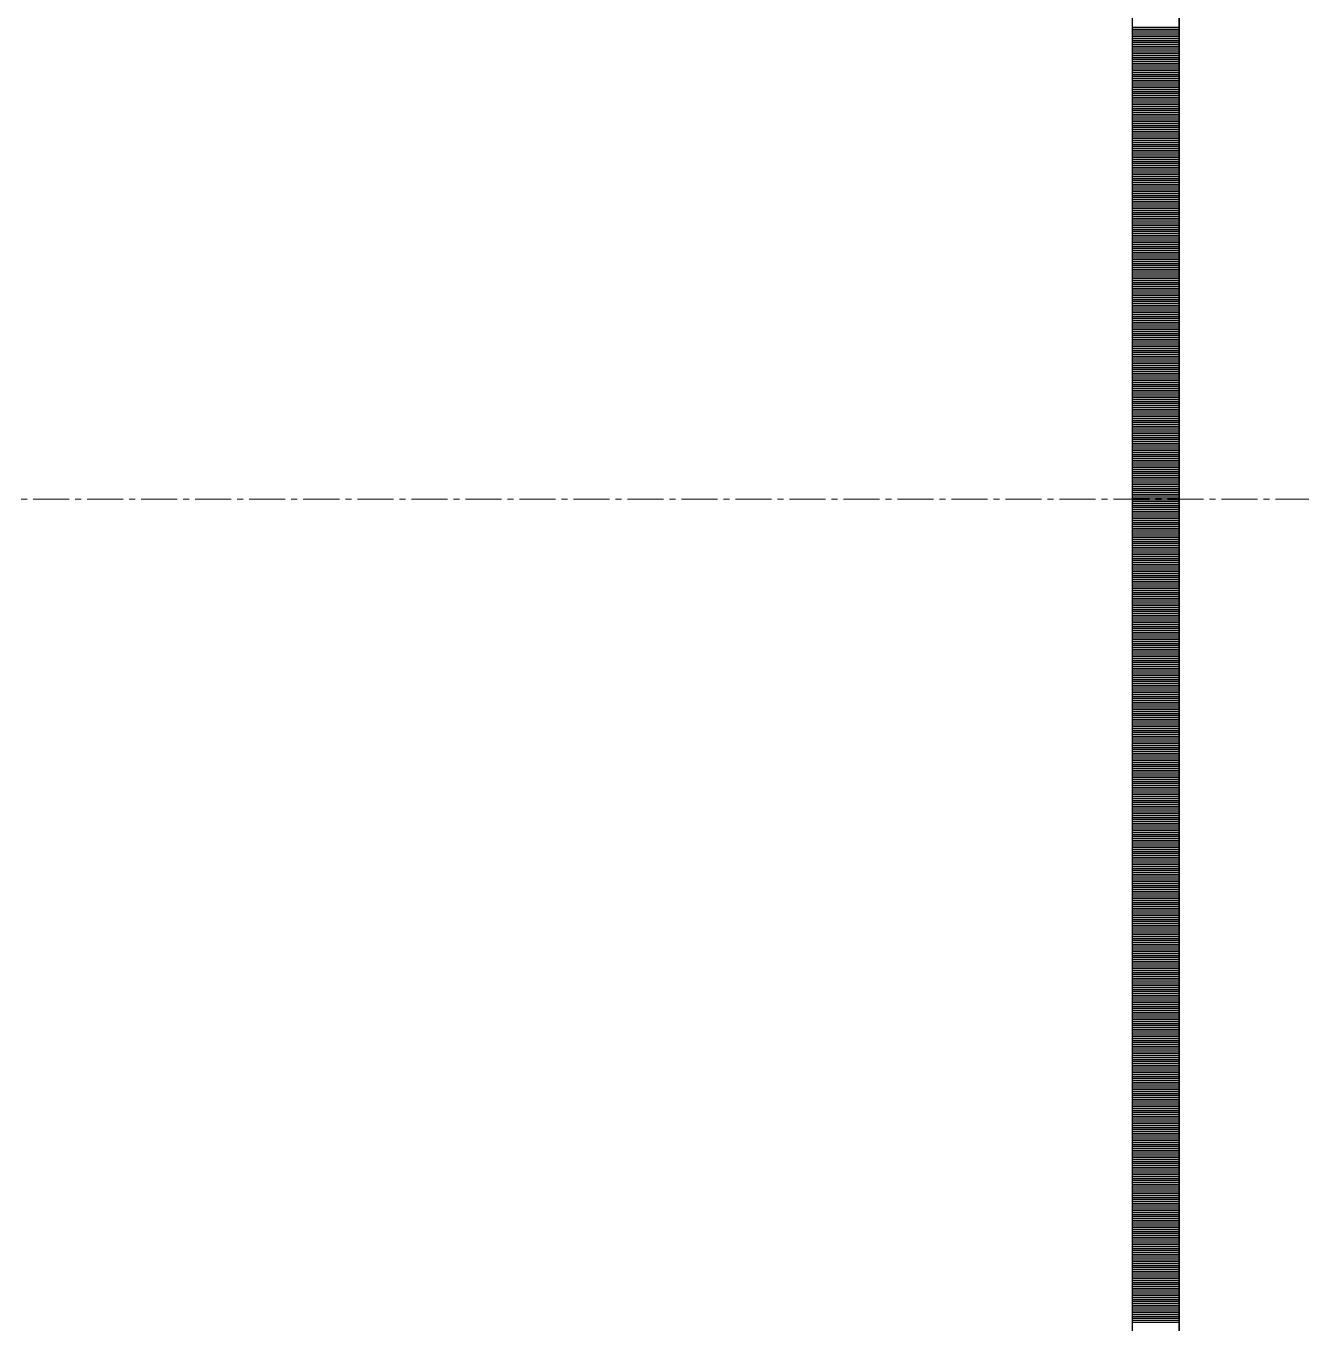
# Model space of a CAD drawing. Header units: millimetres. Extents: x -231292 to 573618, y -153144 to 564035.
# Drawn here: x 7963 to 8638, y 242831 to 243517 of the extents above; entities that cross this region are included whole.
import ezdxf

# ---------------------------------------------------------------- set-up
doc = ezdxf.new("R2010")
doc.units = ezdxf.units.MM
doc.linetypes.add('CENTER2', pattern=[28.575, 19.05, -3.175, 3.175, -3.175])
doc.layers.get('0').update_dxf_attribs({"color": 250})
for name, color, linetype, lineweight in [('АР_Тонкая', 250, 'Continuous', 5), ('АР_Штриховка', 250, 'Continuous', 0), ('РД_Оси_100', 250, 'Continuous', 0)]:
    doc.layers.add(name, color=color, linetype=linetype, lineweight=lineweight)

# ---------------------------------------------------------------- blocks, each defined once
blk = doc.blocks.new('оси_рен')
at = {"layer": 'РД_Оси_100', "color": 251, "linetype": 'CENTER2', "true_color": 0x636466}
blk.add_lwpolyline([(1241712.916, 192613.25), (1189697.958, 192613.25)], dxfattribs=at)

msp = doc.modelspace()

# ---------------------------------------------------------------- linework, layer by layer
at = {"layer": 'АР_Тонкая', "color": 18, "linetype": 'Continuous', "lineweight": 25, "true_color": 0x000000}
for p, q in [((8548.243, 263866.253), (8548.243, 187666.253)), ((8573.243, 263866.253), (8573.243, 187666.253)), ((8573.243, 187666.253), (8573.243, 263866.253))]:
    msp.add_line(p, q, dxfattribs=at)
at = {"layer": 'АР_Штриховка', "color": 18, "linetype": 'Continuous', "lineweight": 25, "true_color": 0x000000}
for p, q in [((8548.243, 243516.002), (8573.243, 243516.002)), ((8548.243, 243515.002), (8573.243, 243515.002)), ((8548.243, 243514.002), (8573.243, 243514.002)), ((8548.243, 243513.002), (8573.243, 243513.002)), ((8548.243, 243512.002), (8573.243, 243512.002)), ((8548.243, 243511.002), (8573.243, 243511.002)), ((8548.243, 243510.002), (8573.243, 243510.002)), ((8548.243, 243509.002), (8573.243, 243509.002)), ((8548.243, 243508.002), (8573.243, 243508.002)), ((8548.243, 243507.002), (8573.243, 243507.002)), ((8548.243, 243506.002), (8573.243, 243506.002)), ((8548.243, 243505.002), (8573.243, 243505.002)), ((8548.243, 243504.002), (8573.243, 243504.002)), ((8548.243, 243503.002), (8573.243, 243503.002)), ((8548.243, 243502.002), (8573.243, 243502.002)), ((8548.243, 243501.002), (8573.243, 243501.002)), ((8548.243, 243500.002), (8573.243, 243500.002)), ((8548.243, 243499.002), (8573.243, 243499.002)), ((8548.243, 243498.002), (8573.243, 243498.002)), ((8548.243, 243497.002), (8573.243, 243497.002)), ((8548.243, 243496.002), (8573.243, 243496.002)), ((8548.243, 243495.002), (8573.243, 243495.002)), ((8548.243, 243494.002), (8573.243, 243494.002)), ((8548.243, 243493.002), (8573.243, 243493.002)), ((8548.243, 243492.002), (8573.243, 243492.002)), ((8548.243, 243491.002), (8573.243, 243491.002)), ((8548.243, 243490.002), (8573.243, 243490.002)), ((8548.243, 243489.002), (8573.243, 243489.002)), ((8548.243, 243488.002), (8573.243, 243488.002)), ((8548.243, 243487.002), (8573.243, 243487.002)), ((8548.243, 243486.002), (8573.243, 243486.002)), ((8548.243, 243485.002), (8573.243, 243485.002)), ((8548.243, 243484.002), (8573.243, 243484.002)), ((8548.243, 243483.002), (8573.243, 243483.002)), ((8548.243, 243482.002), (8573.243, 243482.002)), ((8548.243, 243481.002), (8573.243, 243481.002)), ((8548.243, 243480.002), (8573.243, 243480.002)), ((8548.243, 243479.002), (8573.243, 243479.002)), ((8548.243, 243478.002), (8573.243, 243478.002)), ((8548.243, 243477.002), (8573.243, 243477.002)), ((8548.243, 243476.002), (8573.243, 243476.002)), ((8548.243, 243475.002), (8573.243, 243475.002)), ((8548.243, 243474.002), (8573.243, 243474.002)), ((8548.243, 243473.002), (8573.243, 243473.002)), ((8548.243, 243472.002), (8573.243, 243472.002)), ((8548.243, 243471.002), (8573.243, 243471.002)), ((8548.243, 243470.002), (8573.243, 243470.002)), ((8548.243, 243469.002), (8573.243, 243469.002)), ((8548.243, 243468.002), (8573.243, 243468.002)), ((8548.243, 243467.002), (8573.243, 243467.002)), ((8548.243, 243466.002), (8573.243, 243466.002)), ((8548.243, 243465.002), (8573.243, 243465.002)), ((8548.243, 243464.002), (8573.243, 243464.002)), ((8548.243, 243463.002), (8573.243, 243463.002)), ((8548.243, 243462.002), (8573.243, 243462.002)), ((8548.243, 243461.002), (8573.243, 243461.002)), ((8548.243, 243460.002), (8573.243, 243460.002)), ((8548.243, 243459.002), (8573.243, 243459.002)), ((8548.243, 243458.002), (8573.243, 243458.002)), ((8548.243, 243457.002), (8573.243, 243457.002)), ((8548.243, 243456.002), (8573.243, 243456.002)), ((8548.243, 243455.002), (8573.243, 243455.002)), ((8548.243, 243454.002), (8573.243, 243454.002)), ((8548.243, 243453.002), (8573.243, 243453.002)), ((8548.243, 243452.002), (8573.243, 243452.002)), ((8548.243, 243451.002), (8573.243, 243451.002)), ((8548.243, 243450.002), (8573.243, 243450.002)), ((8548.243, 243449.002), (8573.243, 243449.002)), ((8548.243, 243448.002), (8573.243, 243448.002)), ((8548.243, 243447.002), (8573.243, 243447.002)), ((8548.243, 243446.002), (8573.243, 243446.002)), ((8548.243, 243445.002), (8573.243, 243445.002)), ((8548.243, 243444.002), (8573.243, 243444.002)), ((8548.243, 243443.002), (8573.243, 243443.002)), ((8548.243, 243442.002), (8573.243, 243442.002)), ((8548.243, 243441.002), (8573.243, 243441.002)), ((8548.243, 243440.002), (8573.243, 243440.002)), ((8548.243, 243439.002), (8573.243, 243439.002)), ((8548.243, 243438.002), (8573.243, 243438.002)), ((8548.243, 243437.002), (8573.243, 243437.002)), ((8548.243, 243436.002), (8573.243, 243436.002)), ((8548.243, 243435.002), (8573.243, 243435.002)), ((8548.243, 243434.002), (8573.243, 243434.002)), ((8548.243, 243433.002), (8573.243, 243433.002)), ((8548.243, 243432.002), (8573.243, 243432.002)), ((8548.243, 243431.002), (8573.243, 243431.002)), ((8548.243, 243430.002), (8573.243, 243430.002)), ((8548.243, 243429.002), (8573.243, 243429.002)), ((8548.243, 243428.002), (8573.243, 243428.002)), ((8548.243, 243427.002), (8573.243, 243427.002)), ((8548.243, 243426.002), (8573.243, 243426.002)), ((8548.243, 243425.002), (8573.243, 243425.002)), ((8548.243, 243424.002), (8573.243, 243424.002)), ((8548.243, 243423.002), (8573.243, 243423.002)), ((8548.243, 243422.002), (8573.243, 243422.002)), ((8548.243, 243421.002), (8573.243, 243421.002)), ((8548.243, 243420.002), (8573.243, 243420.002)), ((8548.243, 243419.002), (8573.243, 243419.002)), ((8548.243, 243418.002), (8573.243, 243418.002)), ((8548.243, 243417.002), (8573.243, 243417.002)), ((8548.243, 243416.002), (8573.243, 243416.002)), ((8548.243, 243415.002), (8573.243, 243415.002)), ((8548.243, 243414.002), (8573.243, 243414.002)), ((8548.243, 243413.002), (8573.243, 243413.002)), ((8548.243, 243412.002), (8573.243, 243412.002)), ((8548.243, 243411.002), (8573.243, 243411.002)), ((8548.243, 243410.002), (8573.243, 243410.002)), ((8548.243, 243409.002), (8573.243, 243409.002)), ((8548.243, 243408.002), (8573.243, 243408.002)), ((8548.243, 243407.002), (8573.243, 243407.002)), ((8548.243, 243406.002), (8573.243, 243406.002)), ((8548.243, 243405.002), (8573.243, 243405.002)), ((8548.243, 243404.002), (8573.243, 243404.002)), ((8548.243, 243403.002), (8573.243, 243403.002)), ((8548.243, 243402.002), (8573.243, 243402.002)), ((8548.243, 243401.002), (8573.243, 243401.002)), ((8548.243, 243400.002), (8573.243, 243400.002)), ((8548.243, 243399.002), (8573.243, 243399.002)), ((8548.243, 243398.002), (8573.243, 243398.002)), ((8548.243, 243397.002), (8573.243, 243397.002)), ((8548.243, 243396.002), (8573.243, 243396.002)), ((8548.243, 243395.002), (8573.243, 243395.002)), ((8548.243, 243394.002), (8573.243, 243394.002)), ((8548.243, 243393.002), (8573.243, 243393.002)), ((8548.243, 243392.002), (8573.243, 243392.002)), ((8548.243, 243391.002), (8573.243, 243391.002)), ((8548.243, 243390.002), (8573.243, 243390.002)), ((8548.243, 243389.002), (8573.243, 243389.002)), ((8548.243, 243388.002), (8573.243, 243388.002)), ((8548.243, 243387.002), (8573.243, 243387.002)), ((8548.243, 243386.002), (8573.243, 243386.002)), ((8548.243, 243385.002), (8573.243, 243385.002)), ((8548.243, 243384.002), (8573.243, 243384.002)), ((8548.243, 243383.002), (8573.243, 243383.002)), ((8548.243, 243382.002), (8573.243, 243382.002)), ((8548.243, 243381.002), (8573.243, 243381.002)), ((8548.243, 243380.002), (8573.243, 243380.002)), ((8548.243, 243379.002), (8573.243, 243379.002)), ((8548.243, 243378.002), (8573.243, 243378.002)), ((8548.243, 243377.002), (8573.243, 243377.002)), ((8548.243, 243376.002), (8573.243, 243376.002)), ((8548.243, 243375.002), (8573.243, 243375.002)), ((8548.243, 243374.002), (8573.243, 243374.002)), ((8548.243, 243373.002), (8573.243, 243373.002)), ((8548.243, 243372.002), (8573.243, 243372.002)), ((8548.243, 243371.002), (8573.243, 243371.002)), ((8548.243, 243370.002), (8573.243, 243370.002)), ((8548.243, 243369.002), (8573.243, 243369.002)), ((8548.243, 243368.002), (8573.243, 243368.002)), ((8548.243, 243367.002), (8573.243, 243367.002)), ((8548.243, 243366.002), (8573.243, 243366.002)), ((8548.243, 243365.002), (8573.243, 243365.002)), ((8548.243, 243364.002), (8573.243, 243364.002)), ((8548.243, 243363.002), (8573.243, 243363.002)), ((8548.243, 243362.002), (8573.243, 243362.002)), ((8548.243, 243361.002), (8573.243, 243361.002)), ((8548.243, 243360.002), (8573.243, 243360.002)), ((8548.243, 243359.002), (8573.243, 243359.002)), ((8548.243, 243358.002), (8573.243, 243358.002)), ((8548.243, 243357.002), (8573.243, 243357.002)), ((8548.243, 243356.002), (8573.243, 243356.002)), ((8548.243, 243355.002), (8573.243, 243355.002)), ((8548.243, 243354.002), (8573.243, 243354.002)), ((8548.243, 243353.002), (8573.243, 243353.002)), ((8548.243, 243352.002), (8573.243, 243352.002)), ((8548.243, 243351.002), (8573.243, 243351.002)), ((8548.243, 243350.002), (8573.243, 243350.002)), ((8548.243, 243349.002), (8573.243, 243349.002)), ((8548.243, 243348.002), (8573.243, 243348.002)), ((8548.243, 243347.002), (8573.243, 243347.002)), ((8548.243, 243346.002), (8573.243, 243346.002)), ((8548.243, 243345.002), (8573.243, 243345.002)), ((8548.243, 243344.002), (8573.243, 243344.002)), ((8548.243, 243343.002), (8573.243, 243343.002)), ((8548.243, 243342.002), (8573.243, 243342.002)), ((8548.243, 243341.002), (8573.243, 243341.002)), ((8548.243, 243340.002), (8573.243, 243340.002)), ((8548.243, 243339.002), (8573.243, 243339.002)), ((8548.243, 243338.002), (8573.243, 243338.002)), ((8548.243, 243337.002), (8573.243, 243337.002)), ((8548.243, 243336.002), (8573.243, 243336.002)), ((8548.243, 243335.002), (8573.243, 243335.002)), ((8548.243, 243334.002), (8573.243, 243334.002)), ((8548.243, 243333.002), (8573.243, 243333.002)), ((8548.243, 243332.002), (8573.243, 243332.002)), ((8548.243, 243331.002), (8573.243, 243331.002)), ((8548.243, 243330.002), (8573.243, 243330.002)), ((8548.243, 243329.002), (8573.243, 243329.002)), ((8548.243, 243328.002), (8573.243, 243328.002)), ((8548.243, 243327.002), (8573.243, 243327.002)), ((8548.243, 243326.002), (8573.243, 243326.002)), ((8548.243, 243325.002), (8573.243, 243325.002)), ((8548.243, 243324.002), (8573.243, 243324.002)), ((8548.243, 243323.002), (8573.243, 243323.002)), ((8548.243, 243322.002), (8573.243, 243322.002)), ((8548.243, 243321.002), (8573.243, 243321.002)), ((8548.243, 243320.002), (8573.243, 243320.002)), ((8548.243, 243319.002), (8573.243, 243319.002)), ((8548.243, 243318.002), (8573.243, 243318.002)), ((8548.243, 243317.002), (8573.243, 243317.002)), ((8548.243, 243316.002), (8573.243, 243316.002)), ((8548.243, 243315.002), (8573.243, 243315.002)), ((8548.243, 243314.002), (8573.243, 243314.002)), ((8548.243, 243313.002), (8573.243, 243313.002)), ((8548.243, 243312.002), (8573.243, 243312.002)), ((8548.243, 243311.002), (8573.243, 243311.002)), ((8548.243, 243310.002), (8573.243, 243310.002)), ((8548.243, 243309.002), (8573.243, 243309.002)), ((8548.243, 243308.002), (8573.243, 243308.002)), ((8548.243, 243307.002), (8573.243, 243307.002)), ((8548.243, 243306.002), (8573.243, 243306.002)), ((8548.243, 243305.002), (8573.243, 243305.002)), ((8548.243, 243304.002), (8573.243, 243304.002)), ((8548.243, 243303.002), (8573.243, 243303.002)), ((8548.243, 243302.002), (8573.243, 243302.002)), ((8548.243, 243301.002), (8573.243, 243301.002)), ((8548.243, 243300.002), (8573.243, 243300.002)), ((8548.243, 243299.002), (8573.243, 243299.002)), ((8548.243, 243298.002), (8573.243, 243298.002)), ((8548.243, 243297.002), (8573.243, 243297.002)), ((8548.243, 243296.002), (8573.243, 243296.002)), ((8548.243, 243295.002), (8573.243, 243295.002)), ((8548.243, 243294.002), (8573.243, 243294.002)), ((8548.243, 243293.002), (8573.243, 243293.002)), ((8548.243, 243292.002), (8573.243, 243292.002)), ((8548.243, 243291.002), (8573.243, 243291.002)), ((8548.243, 243290.002), (8573.243, 243290.002)), ((8548.243, 243289.002), (8573.243, 243289.002)), ((8548.243, 243288.002), (8573.243, 243288.002)), ((8548.243, 243287.002), (8573.243, 243287.002)), ((8548.243, 243286.002), (8573.243, 243286.002)), ((8548.243, 243285.002), (8573.243, 243285.002)), ((8548.243, 243284.002), (8573.243, 243284.002)), ((8548.243, 243283.002), (8573.243, 243283.002)), ((8548.243, 243282.002), (8573.243, 243282.002)), ((8548.243, 243281.002), (8573.243, 243281.002)), ((8548.243, 243280.002), (8573.243, 243280.002)), ((8548.243, 243279.002), (8573.243, 243279.002)), ((8548.243, 243278.002), (8573.243, 243278.002)), ((8548.243, 243277.002), (8573.243, 243277.002)), ((8548.243, 243276.002), (8573.243, 243276.002)), ((8548.243, 243275.002), (8573.243, 243275.002)), ((8548.243, 243274.002), (8573.243, 243274.002)), ((8548.243, 243273.002), (8573.243, 243273.002)), ((8548.243, 243272.002), (8573.243, 243272.002)), ((8548.243, 243271.002), (8573.243, 243271.002)), ((8548.243, 243270.002), (8573.243, 243270.002)), ((8548.243, 243269.002), (8573.243, 243269.002)), ((8548.243, 243268.002), (8573.243, 243268.002)), ((8548.243, 243267.002), (8573.243, 243267.002)), ((8548.243, 243266.002), (8573.243, 243266.002)), ((8548.243, 243265.002), (8573.243, 243265.002)), ((8548.243, 243264.002), (8573.243, 243264.002)), ((8548.243, 243263.002), (8573.243, 243263.002)), ((8548.243, 243262.002), (8573.243, 243262.002)), ((8548.243, 243261.002), (8573.243, 243261.002)), ((8548.243, 243260.002), (8573.243, 243260.002)), ((8548.243, 243259.002), (8573.243, 243259.002)), ((8548.243, 243258.002), (8573.243, 243258.002)), ((8548.243, 243257.002), (8573.243, 243257.002)), ((8548.243, 243256.002), (8573.243, 243256.002)), ((8548.243, 243255.002), (8573.243, 243255.002)), ((8548.243, 243254.002), (8573.243, 243254.002)), ((8548.243, 243253.002), (8573.243, 243253.002)), ((8548.243, 243252.002), (8573.243, 243252.002)), ((8548.243, 243251.002), (8573.243, 243251.002)), ((8548.243, 243250.002), (8573.243, 243250.002)), ((8548.243, 243249.002), (8573.243, 243249.002)), ((8548.243, 243248.002), (8573.243, 243248.002)), ((8548.243, 243247.002), (8573.243, 243247.002)), ((8548.243, 243246.002), (8573.243, 243246.002)), ((8548.243, 243245.002), (8573.243, 243245.002)), ((8548.243, 243244.002), (8573.243, 243244.002)), ((8548.243, 243243.002), (8573.243, 243243.002)), ((8548.243, 243242.002), (8573.243, 243242.002)), ((8548.243, 243241.002), (8573.243, 243241.002)), ((8548.243, 243240.002), (8573.243, 243240.002)), ((8548.243, 243239.002), (8573.243, 243239.002)), ((8548.243, 243238.002), (8573.243, 243238.002)), ((8548.243, 243237.002), (8573.243, 243237.002)), ((8548.243, 243236.002), (8573.243, 243236.002)), ((8548.243, 243235.002), (8573.243, 243235.002)), ((8548.243, 243234.002), (8573.243, 243234.002)), ((8548.243, 243233.002), (8573.243, 243233.002)), ((8548.243, 243232.002), (8573.243, 243232.002)), ((8548.243, 243231.002), (8573.243, 243231.002)), ((8548.243, 243230.002), (8573.243, 243230.002)), ((8548.243, 243229.002), (8573.243, 243229.002)), ((8548.243, 243228.002), (8573.243, 243228.002)), ((8548.243, 243227.002), (8573.243, 243227.002)), ((8548.243, 243226.002), (8573.243, 243226.002)), ((8548.243, 243225.002), (8573.243, 243225.002)), ((8548.243, 243224.002), (8573.243, 243224.002)), ((8548.243, 243223.002), (8573.243, 243223.002)), ((8548.243, 243222.002), (8573.243, 243222.002)), ((8548.243, 243221.002), (8573.243, 243221.002)), ((8548.243, 243220.002), (8573.243, 243220.002)), ((8548.243, 243219.002), (8573.243, 243219.002)), ((8548.243, 243218.002), (8573.243, 243218.002)), ((8548.243, 243217.002), (8573.243, 243217.002)), ((8548.243, 243216.002), (8573.243, 243216.002)), ((8548.243, 243215.002), (8573.243, 243215.002)), ((8548.243, 243214.002), (8573.243, 243214.002)), ((8548.243, 243213.002), (8573.243, 243213.002)), ((8548.243, 243212.002), (8573.243, 243212.002)), ((8548.243, 243211.002), (8573.243, 243211.002)), ((8548.243, 243210.002), (8573.243, 243210.002)), ((8548.243, 243209.002), (8573.243, 243209.002)), ((8548.243, 243208.002), (8573.243, 243208.002)), ((8548.243, 243207.002), (8573.243, 243207.002)), ((8548.243, 243206.002), (8573.243, 243206.002)), ((8548.243, 243205.002), (8573.243, 243205.002)), ((8548.243, 243204.002), (8573.243, 243204.002)), ((8548.243, 243203.002), (8573.243, 243203.002)), ((8548.243, 243202.002), (8573.243, 243202.002)), ((8548.243, 243201.002), (8573.243, 243201.002)), ((8548.243, 243200.002), (8573.243, 243200.002)), ((8548.243, 243199.002), (8573.243, 243199.002)), ((8548.243, 243198.002), (8573.243, 243198.002)), ((8548.243, 243197.002), (8573.243, 243197.002)), ((8548.243, 243196.002), (8573.243, 243196.002)), ((8548.243, 243195.002), (8573.243, 243195.002)), ((8548.243, 243194.002), (8573.243, 243194.002)), ((8548.243, 243193.002), (8573.243, 243193.002)), ((8548.243, 243192.002), (8573.243, 243192.002)), ((8548.243, 243191.002), (8573.243, 243191.002)), ((8548.243, 243190.002), (8573.243, 243190.002)), ((8548.243, 243189.002), (8573.243, 243189.002)), ((8548.243, 243188.002), (8573.243, 243188.002)), ((8548.243, 243187.002), (8573.243, 243187.002)), ((8548.243, 243186.002), (8573.243, 243186.002)), ((8548.243, 243185.002), (8573.243, 243185.002)), ((8548.243, 243184.002), (8573.243, 243184.002)), ((8548.243, 243183.002), (8573.243, 243183.002)), ((8548.243, 243182.002), (8573.243, 243182.002)), ((8548.243, 243181.002), (8573.243, 243181.002)), ((8548.243, 243180.002), (8573.243, 243180.002)), ((8548.243, 243179.002), (8573.243, 243179.002)), ((8548.243, 243178.002), (8573.243, 243178.002)), ((8548.243, 243177.002), (8573.243, 243177.002)), ((8548.243, 243176.002), (8573.243, 243176.002)), ((8548.243, 243175.002), (8573.243, 243175.002)), ((8548.243, 243174.002), (8573.243, 243174.002)), ((8548.243, 243173.002), (8573.243, 243173.002)), ((8548.243, 243172.002), (8573.243, 243172.002)), ((8548.243, 243171.002), (8573.243, 243171.002)), ((8548.243, 243170.002), (8573.243, 243170.002)), ((8548.243, 243169.002), (8573.243, 243169.002)), ((8548.243, 243168.002), (8573.243, 243168.002)), ((8548.243, 243167.002), (8573.243, 243167.002)), ((8548.243, 243166.002), (8573.243, 243166.002)), ((8548.243, 243165.002), (8573.243, 243165.002)), ((8548.243, 243164.002), (8573.243, 243164.002)), ((8548.243, 243163.002), (8573.243, 243163.002)), ((8548.243, 243162.002), (8573.243, 243162.002)), ((8548.243, 243161.002), (8573.243, 243161.002)), ((8548.243, 243160.002), (8573.243, 243160.002)), ((8548.243, 243159.002), (8573.243, 243159.002)), ((8548.243, 243158.002), (8573.243, 243158.002)), ((8548.243, 243157.002), (8573.243, 243157.002)), ((8548.243, 243156.002), (8573.243, 243156.002)), ((8548.243, 243155.002), (8573.243, 243155.002)), ((8548.243, 243154.002), (8573.243, 243154.002)), ((8548.243, 243153.002), (8573.243, 243153.002)), ((8548.243, 243152.002), (8573.243, 243152.002)), ((8548.243, 243151.002), (8573.243, 243151.002)), ((8548.243, 243150.002), (8573.243, 243150.002)), ((8548.243, 243149.002), (8573.243, 243149.002)), ((8548.243, 243148.002), (8573.243, 243148.002)), ((8548.243, 243147.002), (8573.243, 243147.002)), ((8548.243, 243146.002), (8573.243, 243146.002)), ((8548.243, 243145.002), (8573.243, 243145.002)), ((8548.243, 243144.002), (8573.243, 243144.002)), ((8548.243, 243143.002), (8573.243, 243143.002)), ((8548.243, 243142.002), (8573.243, 243142.002)), ((8548.243, 243141.002), (8573.243, 243141.002)), ((8548.243, 243140.002), (8573.243, 243140.002)), ((8548.243, 243139.002), (8573.243, 243139.002)), ((8548.243, 243138.002), (8573.243, 243138.002)), ((8548.243, 243137.002), (8573.243, 243137.002)), ((8548.243, 243136.002), (8573.243, 243136.002)), ((8548.243, 243135.002), (8573.243, 243135.002)), ((8548.243, 243134.002), (8573.243, 243134.002)), ((8548.243, 243133.002), (8573.243, 243133.002)), ((8548.243, 243132.002), (8573.243, 243132.002)), ((8548.243, 243131.002), (8573.243, 243131.002)), ((8548.243, 243130.002), (8573.243, 243130.002)), ((8548.243, 243129.002), (8573.243, 243129.002)), ((8548.243, 243128.002), (8573.243, 243128.002)), ((8548.243, 243127.002), (8573.243, 243127.002)), ((8548.243, 243126.002), (8573.243, 243126.002)), ((8548.243, 243125.002), (8573.243, 243125.002)), ((8548.243, 243124.002), (8573.243, 243124.002)), ((8548.243, 243123.002), (8573.243, 243123.002)), ((8548.243, 243122.002), (8573.243, 243122.002)), ((8548.243, 243121.002), (8573.243, 243121.002)), ((8548.243, 243120.002), (8573.243, 243120.002)), ((8548.243, 243119.002), (8573.243, 243119.002)), ((8548.243, 243118.002), (8573.243, 243118.002)), ((8548.243, 243117.002), (8573.243, 243117.002)), ((8548.243, 243116.002), (8573.243, 243116.002)), ((8548.243, 243115.002), (8573.243, 243115.002)), ((8548.243, 243114.002), (8573.243, 243114.002)), ((8548.243, 243113.002), (8573.243, 243113.002)), ((8548.243, 243112.002), (8573.243, 243112.002)), ((8548.243, 243111.002), (8573.243, 243111.002)), ((8548.243, 243110.002), (8573.243, 243110.002)), ((8548.243, 243109.002), (8573.243, 243109.002)), ((8548.243, 243108.002), (8573.243, 243108.002)), ((8548.243, 243107.002), (8573.243, 243107.002)), ((8548.243, 243106.002), (8573.243, 243106.002)), ((8548.243, 243105.002), (8573.243, 243105.002)), ((8548.243, 243104.002), (8573.243, 243104.002)), ((8548.243, 243103.002), (8573.243, 243103.002)), ((8548.243, 243102.002), (8573.243, 243102.002)), ((8548.243, 243101.002), (8573.243, 243101.002)), ((8548.243, 243100.002), (8573.243, 243100.002)), ((8548.243, 243099.002), (8573.243, 243099.002)), ((8548.243, 243098.002), (8573.243, 243098.002)), ((8548.243, 243097.002), (8573.243, 243097.002)), ((8548.243, 243096.002), (8573.243, 243096.002)), ((8548.243, 243095.002), (8573.243, 243095.002)), ((8548.243, 243094.002), (8573.243, 243094.002)), ((8548.243, 243093.002), (8573.243, 243093.002)), ((8548.243, 243092.002), (8573.243, 243092.002)), ((8548.243, 243091.002), (8573.243, 243091.002)), ((8548.243, 243090.002), (8573.243, 243090.002)), ((8548.243, 243089.002), (8573.243, 243089.002)), ((8548.243, 243088.002), (8573.243, 243088.002)), ((8548.243, 243087.002), (8573.243, 243087.002)), ((8548.243, 243086.002), (8573.243, 243086.002)), ((8548.243, 243085.002), (8573.243, 243085.002)), ((8548.243, 243084.002), (8573.243, 243084.002)), ((8548.243, 243083.002), (8573.243, 243083.002)), ((8548.243, 243082.002), (8573.243, 243082.002)), ((8548.243, 243081.002), (8573.243, 243081.002)), ((8548.243, 243080.002), (8573.243, 243080.002)), ((8548.243, 243079.002), (8573.243, 243079.002)), ((8548.243, 243078.002), (8573.243, 243078.002)), ((8548.243, 243077.002), (8573.243, 243077.002)), ((8548.243, 243076.002), (8573.243, 243076.002)), ((8548.243, 243075.002), (8573.243, 243075.002)), ((8548.243, 243074.002), (8573.243, 243074.002)), ((8548.243, 243073.002), (8573.243, 243073.002)), ((8548.243, 243072.002), (8573.243, 243072.002)), ((8548.243, 243071.002), (8573.243, 243071.002)), ((8548.243, 243070.002), (8573.243, 243070.002)), ((8548.243, 243069.002), (8573.243, 243069.002)), ((8548.243, 243068.002), (8573.243, 243068.002)), ((8548.243, 243067.002), (8573.243, 243067.002)), ((8548.243, 243066.002), (8573.243, 243066.002)), ((8548.243, 243065.002), (8573.243, 243065.002)), ((8548.243, 243064.002), (8573.243, 243064.002)), ((8548.243, 243063.002), (8573.243, 243063.002)), ((8548.243, 243062.002), (8573.243, 243062.002)), ((8548.243, 243061.002), (8573.243, 243061.002)), ((8548.243, 243060.002), (8573.243, 243060.002)), ((8548.243, 243059.002), (8573.243, 243059.002)), ((8548.243, 243058.002), (8573.243, 243058.002)), ((8548.243, 243057.002), (8573.243, 243057.002)), ((8548.243, 243056.002), (8573.243, 243056.002)), ((8548.243, 243055.002), (8573.243, 243055.002)), ((8548.243, 243054.002), (8573.243, 243054.002)), ((8548.243, 243053.002), (8573.243, 243053.002)), ((8548.243, 243052.002), (8573.243, 243052.002)), ((8548.243, 243051.002), (8573.243, 243051.002)), ((8548.243, 243050.002), (8573.243, 243050.002)), ((8548.243, 243049.002), (8573.243, 243049.002)), ((8548.243, 243048.002), (8573.243, 243048.002)), ((8548.243, 243047.002), (8573.243, 243047.002)), ((8548.243, 243046.002), (8573.243, 243046.002)), ((8548.243, 243045.002), (8573.243, 243045.002)), ((8548.243, 243044.002), (8573.243, 243044.002)), ((8548.243, 243043.002), (8573.243, 243043.002)), ((8548.243, 243042.002), (8573.243, 243042.002)), ((8548.243, 243041.002), (8573.243, 243041.002)), ((8548.243, 243040.002), (8573.243, 243040.002)), ((8548.243, 243039.002), (8573.243, 243039.002)), ((8548.243, 243038.002), (8573.243, 243038.002)), ((8548.243, 243037.002), (8573.243, 243037.002)), ((8548.243, 243036.002), (8573.243, 243036.002)), ((8548.243, 243035.002), (8573.243, 243035.002)), ((8548.243, 243034.002), (8573.243, 243034.002)), ((8548.243, 243033.002), (8573.243, 243033.002)), ((8548.243, 243032.002), (8573.243, 243032.002)), ((8548.243, 243031.002), (8573.243, 243031.002)), ((8548.243, 243030.002), (8573.243, 243030.002)), ((8548.243, 243029.002), (8573.243, 243029.002)), ((8548.243, 243028.002), (8573.243, 243028.002)), ((8548.243, 243027.002), (8573.243, 243027.002)), ((8548.243, 243026.002), (8573.243, 243026.002)), ((8548.243, 243025.002), (8573.243, 243025.002)), ((8548.243, 243024.002), (8573.243, 243024.002)), ((8548.243, 243023.002), (8573.243, 243023.002)), ((8548.243, 243022.002), (8573.243, 243022.002)), ((8548.243, 243021.002), (8573.243, 243021.002)), ((8548.243, 243020.002), (8573.243, 243020.002)), ((8548.243, 243019.002), (8573.243, 243019.002)), ((8548.243, 243018.002), (8573.243, 243018.002)), ((8548.243, 243017.002), (8573.243, 243017.002)), ((8548.243, 243016.002), (8573.243, 243016.002)), ((8548.243, 243015.002), (8573.243, 243015.002)), ((8548.243, 243014.002), (8573.243, 243014.002)), ((8548.243, 243013.002), (8573.243, 243013.002)), ((8548.243, 243012.002), (8573.243, 243012.002)), ((8548.243, 243011.002), (8573.243, 243011.002)), ((8548.243, 243010.002), (8573.243, 243010.002)), ((8548.243, 243009.002), (8573.243, 243009.002)), ((8548.243, 243008.002), (8573.243, 243008.002)), ((8548.243, 243007.002), (8573.243, 243007.002)), ((8548.243, 243006.002), (8573.243, 243006.002)), ((8548.243, 243005.002), (8573.243, 243005.002)), ((8548.243, 243004.002), (8573.243, 243004.002)), ((8548.243, 243003.002), (8573.243, 243003.002)), ((8548.243, 243002.002), (8573.243, 243002.002)), ((8548.243, 243001.002), (8573.243, 243001.002)), ((8548.243, 243000.002), (8573.243, 243000.002)), ((8548.243, 242999.002), (8573.243, 242999.002)), ((8548.243, 242998.002), (8573.243, 242998.002)), ((8548.243, 242997.002), (8573.243, 242997.002)), ((8548.243, 242996.002), (8573.243, 242996.002)), ((8548.243, 242995.002), (8573.243, 242995.002)), ((8548.243, 242994.002), (8573.243, 242994.002)), ((8548.243, 242993.002), (8573.243, 242993.002)), ((8548.243, 242992.002), (8573.243, 242992.002)), ((8548.243, 242991.002), (8573.243, 242991.002)), ((8548.243, 242990.002), (8573.243, 242990.002)), ((8548.243, 242989.002), (8573.243, 242989.002)), ((8548.243, 242988.002), (8573.243, 242988.002)), ((8548.243, 242987.002), (8573.243, 242987.002)), ((8548.243, 242986.002), (8573.243, 242986.002)), ((8548.243, 242985.002), (8573.243, 242985.002)), ((8548.243, 242984.002), (8573.243, 242984.002)), ((8548.243, 242983.002), (8573.243, 242983.002)), ((8548.243, 242982.002), (8573.243, 242982.002)), ((8548.243, 242981.002), (8573.243, 242981.002)), ((8548.243, 242980.002), (8573.243, 242980.002)), ((8548.243, 242979.002), (8573.243, 242979.002)), ((8548.243, 242978.002), (8573.243, 242978.002)), ((8548.243, 242977.002), (8573.243, 242977.002)), ((8548.243, 242976.002), (8573.243, 242976.002)), ((8548.243, 242975.002), (8573.243, 242975.002)), ((8548.243, 242974.002), (8573.243, 242974.002)), ((8548.243, 242973.002), (8573.243, 242973.002)), ((8548.243, 242972.002), (8573.243, 242972.002)), ((8548.243, 242971.002), (8573.243, 242971.002)), ((8548.243, 242970.002), (8573.243, 242970.002)), ((8548.243, 242969.002), (8573.243, 242969.002)), ((8548.243, 242968.002), (8573.243, 242968.002)), ((8548.243, 242967.002), (8573.243, 242967.002)), ((8548.243, 242966.002), (8573.243, 242966.002)), ((8548.243, 242965.002), (8573.243, 242965.002)), ((8548.243, 242964.002), (8573.243, 242964.002)), ((8548.243, 242963.002), (8573.243, 242963.002)), ((8548.243, 242962.002), (8573.243, 242962.002)), ((8548.243, 242961.002), (8573.243, 242961.002)), ((8548.243, 242960.002), (8573.243, 242960.002)), ((8548.243, 242959.002), (8573.243, 242959.002)), ((8548.243, 242958.002), (8573.243, 242958.002)), ((8548.243, 242957.002), (8573.243, 242957.002)), ((8548.243, 242956.002), (8573.243, 242956.002)), ((8548.243, 242955.002), (8573.243, 242955.002)), ((8548.243, 242954.002), (8573.243, 242954.002)), ((8548.243, 242953.002), (8573.243, 242953.002)), ((8548.243, 242952.002), (8573.243, 242952.002)), ((8548.243, 242951.002), (8573.243, 242951.002)), ((8548.243, 242950.002), (8573.243, 242950.002)), ((8548.243, 242949.002), (8573.243, 242949.002)), ((8548.243, 242948.002), (8573.243, 242948.002)), ((8548.243, 242947.002), (8573.243, 242947.002)), ((8548.243, 242946.002), (8573.243, 242946.002)), ((8548.243, 242945.002), (8573.243, 242945.002)), ((8548.243, 242944.002), (8573.243, 242944.002)), ((8548.243, 242943.002), (8573.243, 242943.002)), ((8548.243, 242942.002), (8573.243, 242942.002)), ((8548.243, 242941.002), (8573.243, 242941.002)), ((8548.243, 242940.002), (8573.243, 242940.002)), ((8548.243, 242939.002), (8573.243, 242939.002)), ((8548.243, 242938.002), (8573.243, 242938.002)), ((8548.243, 242937.002), (8573.243, 242937.002)), ((8548.243, 242936.002), (8573.243, 242936.002)), ((8548.243, 242935.002), (8573.243, 242935.002)), ((8548.243, 242934.002), (8573.243, 242934.002)), ((8548.243, 242933.002), (8573.243, 242933.002)), ((8548.243, 242932.002), (8573.243, 242932.002)), ((8548.243, 242931.002), (8573.243, 242931.002)), ((8548.243, 242930.002), (8573.243, 242930.002)), ((8548.243, 242929.002), (8573.243, 242929.002)), ((8548.243, 242928.002), (8573.243, 242928.002)), ((8548.243, 242927.002), (8573.243, 242927.002)), ((8548.243, 242926.002), (8573.243, 242926.002)), ((8548.243, 242925.002), (8573.243, 242925.002)), ((8548.243, 242924.002), (8573.243, 242924.002)), ((8548.243, 242923.002), (8573.243, 242923.002)), ((8548.243, 242922.002), (8573.243, 242922.002)), ((8548.243, 242921.002), (8573.243, 242921.002)), ((8548.243, 242920.002), (8573.243, 242920.002)), ((8548.243, 242919.002), (8573.243, 242919.002)), ((8548.243, 242918.002), (8573.243, 242918.002)), ((8548.243, 242917.002), (8573.243, 242917.002)), ((8548.243, 242916.002), (8573.243, 242916.002)), ((8548.243, 242915.002), (8573.243, 242915.002)), ((8548.243, 242914.002), (8573.243, 242914.002)), ((8548.243, 242913.002), (8573.243, 242913.002)), ((8548.243, 242912.002), (8573.243, 242912.002)), ((8548.243, 242911.002), (8573.243, 242911.002)), ((8548.243, 242910.002), (8573.243, 242910.002)), ((8548.243, 242909.002), (8573.243, 242909.002)), ((8548.243, 242908.002), (8573.243, 242908.002)), ((8548.243, 242907.002), (8573.243, 242907.002)), ((8548.243, 242906.002), (8573.243, 242906.002)), ((8548.243, 242905.002), (8573.243, 242905.002)), ((8548.243, 242904.002), (8573.243, 242904.002)), ((8548.243, 242903.002), (8573.243, 242903.002)), ((8548.243, 242902.002), (8573.243, 242902.002)), ((8548.243, 242901.002), (8573.243, 242901.002)), ((8548.243, 242900.002), (8573.243, 242900.002)), ((8548.243, 242899.002), (8573.243, 242899.002)), ((8548.243, 242898.002), (8573.243, 242898.002)), ((8548.243, 242897.002), (8573.243, 242897.002)), ((8548.243, 242896.002), (8573.243, 242896.002)), ((8548.243, 242895.002), (8573.243, 242895.002)), ((8548.243, 242894.002), (8573.243, 242894.002)), ((8548.243, 242893.002), (8573.243, 242893.002)), ((8548.243, 242892.002), (8573.243, 242892.002)), ((8548.243, 242891.002), (8573.243, 242891.002)), ((8548.243, 242890.002), (8573.243, 242890.002)), ((8548.243, 242889.002), (8573.243, 242889.002)), ((8548.243, 242888.002), (8573.243, 242888.002)), ((8548.243, 242887.002), (8573.243, 242887.002)), ((8548.243, 242886.002), (8573.243, 242886.002)), ((8548.243, 242885.002), (8573.243, 242885.002)), ((8548.243, 242884.002), (8573.243, 242884.002)), ((8548.243, 242883.002), (8573.243, 242883.002)), ((8548.243, 242882.002), (8573.243, 242882.002)), ((8548.243, 242881.002), (8573.243, 242881.002)), ((8548.243, 242880.002), (8573.243, 242880.002)), ((8548.243, 242879.002), (8573.243, 242879.002)), ((8548.243, 242878.002), (8573.243, 242878.002)), ((8548.243, 242877.002), (8573.243, 242877.002)), ((8548.243, 242876.002), (8573.243, 242876.002)), ((8548.243, 242875.002), (8573.243, 242875.002)), ((8548.243, 242874.002), (8573.243, 242874.002)), ((8548.243, 242873.002), (8573.243, 242873.002)), ((8548.243, 242872.002), (8573.243, 242872.002)), ((8548.243, 242871.002), (8573.243, 242871.002)), ((8548.243, 242870.002), (8573.243, 242870.002)), ((8548.243, 242869.002), (8573.243, 242869.002)), ((8548.243, 242868.002), (8573.243, 242868.002)), ((8548.243, 242867.002), (8573.243, 242867.002)), ((8548.243, 242866.002), (8573.243, 242866.002)), ((8548.243, 242865.002), (8573.243, 242865.002)), ((8548.243, 242864.002), (8573.243, 242864.002)), ((8548.243, 242863.002), (8573.243, 242863.002)), ((8548.243, 242862.002), (8573.243, 242862.002)), ((8548.243, 242861.002), (8573.243, 242861.002)), ((8548.243, 242860.002), (8573.243, 242860.002)), ((8548.243, 242859.002), (8573.243, 242859.002)), ((8548.243, 242858.002), (8573.243, 242858.002)), ((8548.243, 242857.002), (8573.243, 242857.002)), ((8548.243, 242856.002), (8573.243, 242856.002)), ((8548.243, 242855.002), (8573.243, 242855.002)), ((8548.243, 242854.002), (8573.243, 242854.002)), ((8548.243, 242853.002), (8573.243, 242853.002)), ((8548.243, 242852.002), (8573.243, 242852.002)), ((8548.243, 242851.002), (8573.243, 242851.002)), ((8548.243, 242850.002), (8573.243, 242850.002)), ((8548.243, 242849.002), (8573.243, 242849.002)), ((8548.243, 242848.002), (8573.243, 242848.002)), ((8548.243, 242847.002), (8573.243, 242847.002)), ((8548.243, 242846.002), (8573.243, 242846.002)), ((8548.243, 242845.002), (8573.243, 242845.002)), ((8548.243, 242844.002), (8573.243, 242844.002)), ((8548.243, 242843.002), (8573.243, 242843.002)), ((8548.243, 242842.002), (8573.243, 242842.002)), ((8548.243, 242841.002), (8573.243, 242841.002)), ((8548.243, 242840.002), (8573.243, 242840.002)), ((8548.243, 242839.002), (8573.243, 242839.002)), ((8548.243, 242838.002), (8573.243, 242838.002)), ((8548.243, 242837.002), (8573.243, 242837.002)), ((8548.243, 242836.002), (8573.243, 242836.002)), ((8548.243, 242835.002), (8573.243, 242835.002)), ((8548.243, 242834.002), (8573.243, 242834.002)), ((8548.243, 242833.002), (8573.243, 242833.002)), ((8548.243, 242832.002), (8573.243, 242832.002)), ((8548.243, 242831.002), (8573.243, 242831.002))]:
    msp.add_line(p, q, dxfattribs=at)

# ---------------------------------------------------------------- block references
at = {"rotation": 359.999868838025}
msp.add_blockref('оси_рен', (-1186750.035, 50655.808), dxfattribs=at)

doc.saveas('drawing.dxf')
